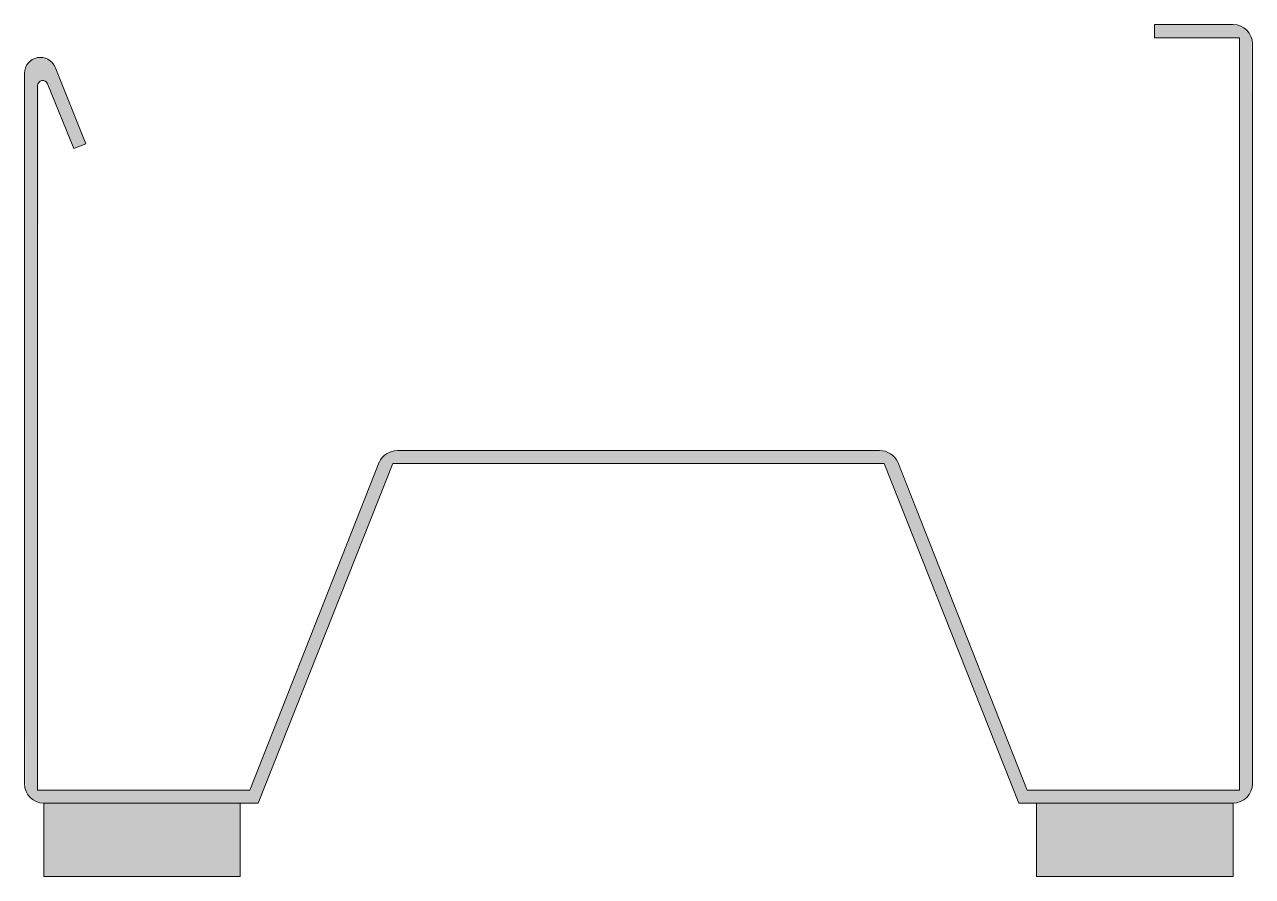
# Model space of a CAD drawing. Header units: metres. Extents: x -37.5 to 37.5, y 0 to 52.
import ezdxf

# ---------------------------------------------------------------- set-up
doc = ezdxf.new("R2010")
doc.units = ezdxf.units.M
doc.layers.add('A-DETL-GENF', color=92, linetype='Continuous', lineweight=18)

# ---------------------------------------------------------------- blocks, each defined once
blk = doc.blocks.new('22 metalstud soundblok profiel - MSdB 75-2113470-00_0 Basismaterialen')
at = {"layer": 'A-DETL-GENF'}
for points in [[(36.324, 52), (31.511, 52), (31.511, 51.2), (36.7, 51.2), (36.7, 5.273), (23.749, 5.273), (15.698, 25.52), (15.504, 25.722), (15.269, 25.874), (15.005, 25.968), (14.728, 26), (-15.004, 25.968), (-15.268, 25.873), (-15.504, 25.721), (-15.699, 25.519), (-15.842, 25.278), (-23.749, 5.273), (-36.7, 5.273), (-36.661, 48.418), (-36.483, 48.566), (-36.252, 48.553), (-36.093, 48.385), (-34.494, 44.428), (-33.752, 44.728), (-35.756, 49.606), (-35.922, 49.781), (-36.127, 49.909), (-36.357, 49.983), (-36.598, 49.997), (-36.835, 49.951), (-37.054, 49.847), (-37.239, 49.693), (-37.381, 49.497), (-37.47, 49.273), (-37.5, 49.033), (-37.46, 5.343), (-37.343, 5.06), (-37.156, 4.817), (-36.913, 4.63), (-36.63, 4.513), (-36.326, 4.473), (-23.225, 4.473), (-15, 25.2), (15, 25.2), (23.225, 4.473), (36.621, 4.513), (36.907, 4.632), (37.153, 4.82), (37.341, 5.066), (37.46, 5.352), (37.5, 5.659), (37.46, 51.129), (37.342, 51.412), (37.156, 51.656), (36.912, 51.842), (36.629, 51.96)], [(-24.326, 4.473), (-36.326, 4.473), (-36.326, 0), (-24.326, 0)], [(36.314, 4.473), (24.314, 4.473), (24.314, 0), (36.314, 0)]]:
    blk.add_hatch(color=256, dxfattribs=at).paths.add_polyline_path(points)
at = {"layer": 'A-DETL-GENF', "lineweight": 13}
for p, q in [((36.324, 52), (31.511, 52)), ((31.511, 52), (31.511, 51.2)), ((31.511, 51.2), (36.7, 51.2)), ((36.7, 51.2), (36.7, 5.273)), ((37.5, 5.659), (37.5, 50.824)), ((-37.5, 49.033), (-37.5, 5.647)), ((-33.752, 44.728), (-35.638, 49.395)), ((-36.7, 5.273), (-36.7, 48.267)), ((-36.093, 48.385), (-34.494, 44.428)), ((-34.494, 44.428), (-33.752, 44.728)), ((14.728, 26), (-14.725, 26)), ((-15.842, 25.278), (-23.749, 5.273)), ((-23.225, 4.473), (-15, 25.2)), ((-15, 25.2), (15, 25.2)), ((15, 25.2), (23.225, 4.473)), ((23.749, 5.273), (15.841, 25.28)), ((-23.749, 5.273), (-36.7, 5.273)), ((36.7, 5.273), (23.749, 5.273)), ((-24.326, 4.473), (-23.225, 4.473)), ((23.225, 4.473), (24.314, 4.473))]:
    blk.add_line(p, q, dxfattribs=at)
at = {"layer": 'A-DETL-GENF'}
for p, q in [((-24.326, 4.473), (-36.326, 4.473)), ((-36.326, 4.473), (-36.326, 0)), ((-24.326, 0), (-24.326, 4.473)), ((36.314, 4.473), (24.314, 4.473)), ((24.314, 4.473), (24.314, 0)), ((36.314, 0), (36.314, 4.473)), ((24.314, 0), (36.314, 0)), ((-36.326, 0), (-24.326, 0))]:
    blk.add_line(p, q, dxfattribs=at)
at = {"layer": 'A-DETL-GENF', "lineweight": 13}
for centre, radius, start, end in [((36.324, 50.824), 1.176, 0, 90), ((-36.534, 49.033), 0.966, 22, 180), ((-36.385, 48.267), 0.315, 22, 180), ((-36.326, 5.647), 1.174, 180, 270), ((36.314, 5.659), 1.186, 270, 360)]:
    blk.add_arc(centre, radius, start, end, dxfattribs=at)
at = {"layer": 'A-DETL-GENF'}
for centre, radius, start, end in [((-14.725, 24.774), 1.226, 90, 155.7508), ((14.728, 24.779), 1.221, 24.2492, 90)]:
    blk.add_arc(centre, radius, start, end, dxfattribs=at)

msp = doc.modelspace()

# ---------------------------------------------------------------- block references
msp.add_blockref('22 metalstud soundblok profiel - MSdB 75-2113470-00_0 Basismaterialen', (0, 0))

doc.saveas('drawing.dxf')
